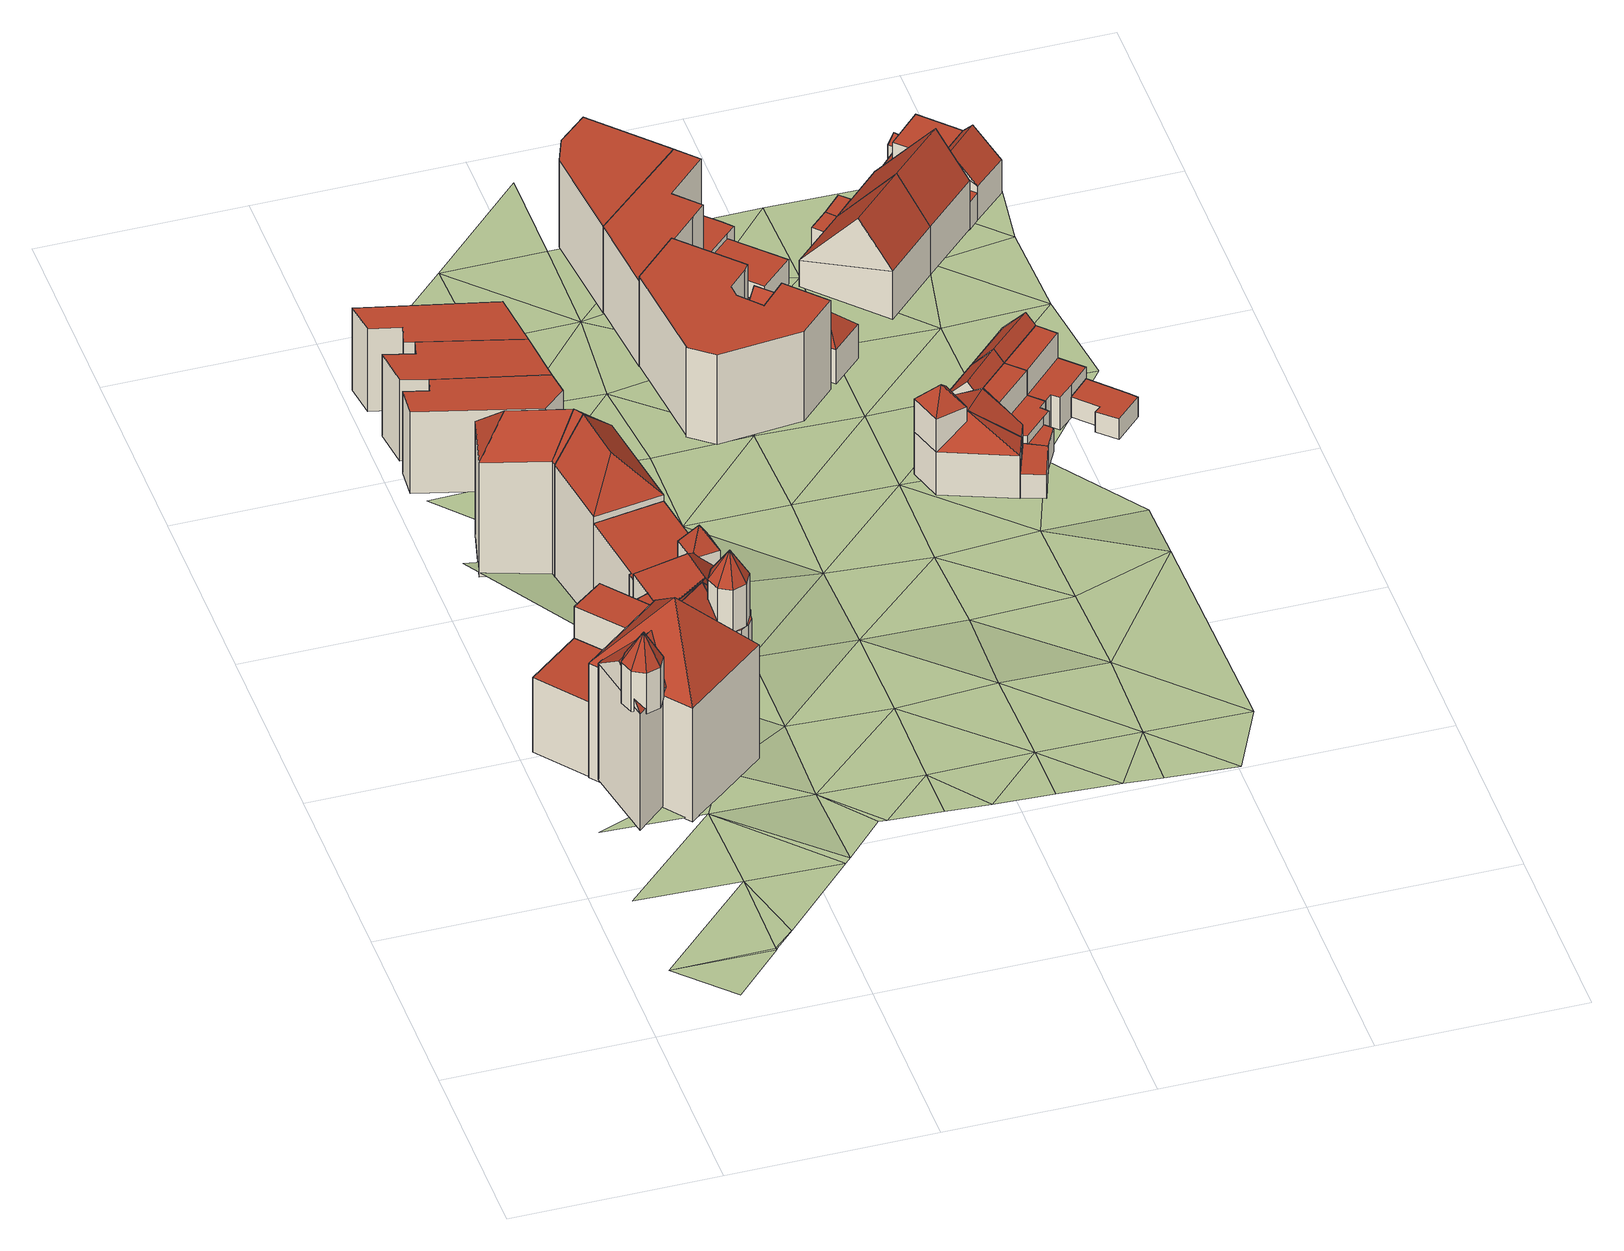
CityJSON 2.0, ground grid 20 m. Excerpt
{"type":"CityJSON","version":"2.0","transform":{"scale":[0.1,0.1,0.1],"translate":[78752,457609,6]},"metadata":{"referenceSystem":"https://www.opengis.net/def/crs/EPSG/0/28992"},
"CityObjects":{
"building1":{"type":"Building","children":["building1-1","building1-2","building1-3","building1-4","building1-5","building1-6","building1-7","building1-8","building1-9","building1-10","building1-11","building1-12","building1-13","building1-14","building1-15","building1-16","building1-17","building1-18","building1-19","building1-20"]},
"building1-1":{"type":"BuildingPart","attributes":{"RelativeEavesHeight":4.54,"AbsoluteEavesHeight":25.39,"RelativeRidgeHeight":7.75,"AbsoluteRidgeHeight":28.6,"roofType":"1070"},"parents":["building1"],"geometry":[{"type":"Solid","lod":"2","boundaries":[[[[0,1,2,3]],[[1,4,5,2]],[[4,6,7,5]],[[6,8,9,7]],[[8,10,11,9]],[[10,12,13,11]],[[12,14,15,13]],[[14,0,3,15]],[[1,0,16]],[[4,1,16]],[[6,4,16]],[[8,6,16]],[[10,8,16]],[[12,10,16]],[[14,12,16]],[[0,14,16]],[[3,2,5,7,9,11,13,15]]]],"semantics":{"surfaces":[{"type":"WallSurface"},{"type":"RoofSurface","Slope":28.05,"Direction":342.19},{"type":"RoofSurface","Slope":27.83,"Direction":27.37},{"type":"RoofSurface","Slope":27.89,"Direction":73},{"type":"RoofSurface","Slope":28.42,"Direction":118.19},{"type":"RoofSurface","Slope":29.23,"Direction":163.45},{"type":"RoofSurface","Slope":29.54,"Direction":208.38},{"type":"RoofSurface","Slope":29.31,"Direction":252.82},{"type":"RoofSurface","Slope":28.68,"Direction":298.12},{"type":"GroundSurface"}],"values":[[0,0,0,0,0,0,0,0,1,2,3,4,5,6,7,8,9]]}}]},
"building1-2":{"type":"BuildingPart","attributes":{"RelativeEavesHeight":13.38,"AbsoluteEavesHeight":21.45,"RelativeRidgeHeight":16.54,"AbsoluteRidgeHeight":24.61,"roofType":"1130"},"parents":["building1"],"geometry":[{"type":"Solid","lod":"2","boundaries":[[[[17,18,19,20]],[[18,21,22,19]],[[21,23,24,22]],[[23,17,20,24]],[[21,18,25]],[[17,23,26]],[[18,17,26,25]],[[23,21,25,26]],[[20,19,22,24]]]],"semantics":{"surfaces":[{"type":"WallSurface"},{"type":"RoofSurface","Slope":-34.04,"Direction":33.81},{"type":"RoofSurface","Slope":47.7,"Direction":321.64},{"type":"RoofSurface","Slope":46.1,"Direction":140.3},{"type":"GroundSurface"}],"values":[[0,0,0,0,1,0,2,3,4]]}}]},
"building1-3":{"type":"BuildingPart","attributes":{"RelativeEavesHeight":12.1,"AbsoluteEavesHeight":19.75,"RelativeRidgeHeight":15.7,"AbsoluteRidgeHeight":23.35,"roofType":"1130"},"parents":["building1"],"geometry":[{"type":"Solid","lod":"2","boundaries":[[[[27,28,29,30]],[[28,31,32,29]],[[31,33,34,32]],[[33,27,30,34]],[[31,28,35]],[[27,33,36]],[[28,27,36,35]],[[33,31,35,36]],[[30,29,32,34]]]],"semantics":{"surfaces":[{"type":"WallSurface"},{"type":"RoofSurface","Slope":44.09,"Direction":352.3},{"type":"RoofSurface","Slope":45.09,"Direction":262.12},{"type":"RoofSurface","Slope":44.35,"Direction":82.04},{"type":"GroundSurface"}],"values":[[0,0,0,0,1,0,2,3,4]]}}]},
"building1-4":{"type":"BuildingPart","attributes":{"RelativeEavesHeight":4.75,"AbsoluteEavesHeight":25.59,"RelativeRidgeHeight":7.75,"AbsoluteRidgeHeight":28.6,"roofType":"1070"},"parents":["building1"],"geometry":[{"type":"Solid","lod":"2","boundaries":[[[[37,38,39,40]],[[38,41,42,39]],[[41,43,44,42]],[[43,45,46,44]],[[45,47,48,46]],[[47,49,50,48]],[[49,51,52,50]],[[51,37,40,52]],[[38,37,53]],[[41,38,53]],[[43,41,53]],[[45,43,53]],[[47,45,53]],[[49,47,53]],[[51,49,53]],[[37,51,53]],[[40,39,42,44,46,48,50,52]]]],"semantics":{"surfaces":[{"type":"WallSurface"},{"type":"RoofSurface","Slope":29.61,"Direction":342.19},{"type":"RoofSurface","Slope":29.38,"Direction":27.37},{"type":"RoofSurface","Slope":29.44,"Direction":73},{"type":"RoofSurface","Slope":29.99,"Direction":118.19},{"type":"RoofSurface","Slope":30.83,"Direction":163.45},{"type":"RoofSurface","Slope":31.15,"Direction":208.38},{"type":"RoofSurface","Slope":30.91,"Direction":252.82},{"type":"RoofSurface","Slope":30.26,"Direction":298.12},{"type":"GroundSurface"}],"values":[[0,0,0,0,0,0,0,0,1,2,3,4,5,6,7,8,9]]}}]},
"building1-5":{"type":"BuildingPart","attributes":{"RelativeEavesHeight":13.06,"AbsoluteEavesHeight":20.84,"RelativeRidgeHeight":19.53,"AbsoluteRidgeHeight":27.31,"roofType":"1120"},"parents":["building1"],"geometry":[{"type":"Solid","lod":"2","boundaries":[[[[54,55,56,57]],[[55,58,59,56]],[[58,60,61,59]],[[60,54,57,61]],[[55,54,62]],[[58,55,62]],[[60,58,62]],[[54,60,62]],[[57,56,59,61]]]],"semantics":{"surfaces":[{"type":"WallSurface"},{"type":"RoofSurface","Slope":39.16,"Direction":231.46},{"type":"RoofSurface","Slope":40.53,"Direction":321.32},{"type":"RoofSurface","Slope":39.16,"Direction":51.15},{"type":"RoofSurface","Slope":40.53,"Direction":141.18},{"type":"GroundSurface"}],"values":[[0,0,0,0,1,2,3,4,5]]}}]},
"building1-6":{"type":"BuildingPart","attributes":{"RelativeEavesHeight":8.5,"AbsoluteEavesHeight":16.44,"RelativeRidgeHeight":8.5,"AbsoluteRidgeHeight":16.44,"roofType":"1000"},"parents":["building1"],"geometry":[{"type":"Solid","lod":"2","boundaries":[[[[63,64,65,66]],[[64,67,68,65]],[[67,69,70,68]],[[69,63,66,70]],[[69,67,64,63]],[[66,65,68,70]]]],"semantics":{"surfaces":[{"type":"WallSurface"},{"type":"RoofSurface","Slope":90,"Direction":0},{"type":"GroundSurface"}],"values":[[0,0,0,0,1,2]]}}]},
"building1-7":{"type":"BuildingPart","attributes":{"RelativeEavesHeight":12.15,"AbsoluteEavesHeight":20.04,"RelativeRidgeHeight":12.15,"AbsoluteRidgeHeight":20.04,"roofType":"1000"},"parents":["building1"],"geometry":[{"type":"Solid","lod":"2","boundaries":[[[[71,72,73,68]],[[72,74,75,73]],[[74,76,70,75]],[[76,71,68,70]],[[76,74,72,71]],[[68,73,75,70]]]],"semantics":{"surfaces":[{"type":"WallSurface"},{"type":"RoofSurface","Slope":90,"Direction":0},{"type":"GroundSurface"}],"values":[[0,0,0,0,1,2]]}}]},
"building1-8":{"type":"BuildingPart","attributes":{"RelativeEavesHeight":11.88,"AbsoluteEavesHeight":19.75,"RelativeRidgeHeight":11.88,"AbsoluteRidgeHeight":19.75,"roofType":"1000"},"parents":["building1"],"geometry":[{"type":"Solid","lod":"2","boundaries":[[[[77,78,79,80]],[[78,81,82,79]],[[81,77,80,82]],[[81,78,77]],[[80,79,82]]]],"semantics":{"surfaces":[{"type":"WallSurface"},{"type":"RoofSurface","Slope":90,"Direction":0},{"type":"GroundSurface"}],"values":[[0,0,0,1,2]]}}]},
"building1-9":{"type":"BuildingPart","attributes":{"RelativeEavesHeight":11.24,"AbsoluteEavesHeight":18.96,"RelativeRidgeHeight":11.24,"AbsoluteRidgeHeight":18.96,"roofType":"1000"},"parents":["building1"],"geometry":[{"type":"Solid","lod":"2","boundaries":[[[[83,84,85,86]],[[84,87,88,85]],[[87,89,90,88]],[[89,91,92,90]],[[91,93,94,92]],[[93,83,86,94]],[[93,91,89,87,84,83]],[[86,85,88,90,92,94]]]],"semantics":{"surfaces":[{"type":"WallSurface"},{"type":"RoofSurface","Slope":90,"Direction":0},{"type":"GroundSurface"}],"values":[[0,0,0,0,0,0,1,2]]}}]},
"building1-10":{"type":"BuildingPart","attributes":{"RelativeEavesHeight":3.07,"AbsoluteEavesHeight":10.9,"RelativeRidgeHeight":3.07,"AbsoluteRidgeHeight":10.9,"roofType":"1000"},"parents":["building1"],"geometry":[{"type":"Solid","lod":"2","boundaries":[[[[95,96,97,98]],[[96,99,100,97]],[[99,101,102,100]],[[101,103,104,102]],[[103,105,106,104]],[[105,95,98,106]],[[105,103,101,99,96,95]],[[98,97,100,102,104,106]]]],"semantics":{"surfaces":[{"type":"WallSurface"},{"type":"RoofSurface","Slope":90,"Direction":0},{"type":"GroundSurface"}],"values":[[0,0,0,0,0,0,1,2]]}}]},
"building1-11":{"type":"BuildingPart","attributes":{"RelativeEavesHeight":2.81,"AbsoluteEavesHeight":22.55,"RelativeRidgeHeight":4.82,"AbsoluteRidgeHeight":24.57,"roofType":"1010"},"parents":["building1"],"geometry":[{"type":"Solid","lod":"2","boundaries":[[[[77,107,108,109]],[[107,110,111,108]],[[110,77,109,111]],[[110,107,77]],[[109,108,111]]]],"semantics":{"surfaces":[{"type":"WallSurface"},{"type":"RoofSurface","Slope":38.59,"Direction":321.61},{"type":"GroundSurface"}],"values":[[0,0,0,1,2]]}}]},
"building1-12":{"type":"BuildingPart","attributes":{"RelativeEavesHeight":3.21,"AbsoluteEavesHeight":22.96,"RelativeRidgeHeight":4.82,"AbsoluteRidgeHeight":24.57,"roofType":"1010"},"parents":["building1"],"geometry":[{"type":"Solid","lod":"2","boundaries":[[[[110,112,113,114]],[[112,77,115,113]],[[77,110,114,115]],[[77,112,110]],[[114,113,115]]]],"semantics":{"surfaces":[{"type":"WallSurface"},{"type":"RoofSurface","Slope":38.6,"Direction":321.47},{"type":"GroundSurface"}],"values":[[0,0,0,1,2]]}}]},
"building1-13":{"type":"BuildingPart","attributes":{"RelativeEavesHeight":2.48,"AbsoluteEavesHeight":23.33,"RelativeRidgeHeight":3.72,"AbsoluteRidgeHeight":24.57,"roofType":"1010"},"parents":["building1"],"geometry":[{"type":"Solid","lod":"2","boundaries":[[[[112,113,116]],[[112,110,114,113]],[[110,116,114]],[[110,112,116]],[[116,113,114]]]],"semantics":{"surfaces":[{"type":"WallSurface"},{"type":"RoofSurface","Slope":39.62,"Direction":141.47},{"type":"GroundSurface"}],"values":[[0,0,0,1,2]]}}]},
"building1-14":{"type":"BuildingPart","attributes":{"RelativeEavesHeight":13.15,"AbsoluteEavesHeight":20.84,"RelativeRidgeHeight":13.15,"AbsoluteRidgeHeight":20.84,"roofType":"1000"},"parents":["building1"],"geometry":[{"type":"Solid","lod":"2","boundaries":[[[[117,118,119,120]],[[118,121,122,119]],[[121,123,124,122]],[[123,125,126,124]],[[125,127,128,126]],[[127,48,129,128]],[[48,130,131,129]],[[130,132,133,131]],[[132,117,120,133]],[[132,130,48,127,125,123,121,118,117]],[[120,119,122,124,126,128,129,131,133]]]],"semantics":{"surfaces":[{"type":"WallSurface"},{"type":"RoofSurface","Slope":90,"Direction":0},{"type":"GroundSurface"}],"values":[[0,0,0,0,0,0,0,0,0,1,2]]}}]},
"building1-15":{"type":"BuildingPart","attributes":{"RelativeEavesHeight":1.53,"AbsoluteEavesHeight":23.76,"RelativeRidgeHeight":2.34,"AbsoluteRidgeHeight":24.57,"roofType":"1010"},"parents":["building1"],"geometry":[{"type":"Solid","lod":"2","boundaries":[[[[107,36,134,135]],[[36,110,136,134]],[[110,107,135,136]],[[110,36,107]],[[135,134,136]]]],"semantics":{"surfaces":[{"type":"WallSurface"},{"type":"RoofSurface","Slope":42.95,"Direction":82.57},{"type":"GroundSurface"}],"values":[[0,0,0,1,2]]}}]},
"building1-16":{"type":"BuildingPart","attributes":{"RelativeEavesHeight":2.08,"AbsoluteEavesHeight":22.92,"RelativeRidgeHeight":3.72,"AbsoluteRidgeHeight":24.57,"roofType":"1010"},"parents":["building1"],"geometry":[{"type":"Solid","lod":"2","boundaries":[[[[110,36,137,114]],[[36,116,137]],[[110,114,116]],[[116,36,110]],[[114,137,116]]]],"semantics":{"surfaces":[{"type":"WallSurface"},{"type":"RoofSurface","Slope":35.75,"Direction":120.31},{"type":"GroundSurface"}],"values":[[0,0,0,1,2]]}}]},
"building1-17":{"type":"BuildingPart","attributes":{"RelativeEavesHeight":2.13,"AbsoluteEavesHeight":21.87,"RelativeRidgeHeight":4.55,"AbsoluteRidgeHeight":24.3,"roofType":"1120"},"parents":["building1"],"geometry":[{"type":"Solid","lod":"2","boundaries":[[[[138,139,140,141]],[[139,142,31,140]],[[142,143,144,31]],[[143,138,141,144]],[[139,138,145]],[[142,139,145]],[[143,142,145]],[[138,143,145]],[[141,140,31,144]]]],"semantics":{"surfaces":[{"type":"WallSurface"},{"type":"RoofSurface","Slope":29.95,"Direction":259.76},{"type":"RoofSurface","Slope":30.12,"Direction":352.3},{"type":"RoofSurface","Slope":30.12,"Direction":81.71},{"type":"RoofSurface","Slope":28.91,"Direction":171.75},{"type":"GroundSurface"}],"values":[[0,0,0,0,1,2,3,4,5]]}}]},
"building1-18":{"type":"BuildingPart","attributes":{"RelativeEavesHeight":13,"AbsoluteEavesHeight":19.71,"RelativeRidgeHeight":16.53,"AbsoluteRidgeHeight":23.24,"roofType":"1130"},"parents":["building1"],"geometry":[{"type":"Solid","lod":"2","boundaries":[[[[146,147,148,149]],[[147,150,151,148]],[[150,152,153,151]],[[152,146,149,153]],[[150,147,154]],[[146,152,155]],[[147,146,155,154]],[[152,150,154,155]],[[149,148,151,153]]]],"semantics":{"surfaces":[{"type":"WallSurface"},{"type":"RoofSurface","Slope":34.03,"Direction":283.63},{"type":"RoofSurface","Slope":39.15,"Direction":194.79},{"type":"RoofSurface","Slope":39.15,"Direction":14.78},{"type":"GroundSurface"}],"values":[[0,0,0,0,1,0,2,3,4]]}}]},
"building1-19":{"type":"BuildingPart","attributes":{"RelativeEavesHeight":13,"AbsoluteEavesHeight":19.71,"RelativeRidgeHeight":16.53,"AbsoluteRidgeHeight":23.24,"roofType":"1130"},"parents":["building1"],"geometry":[{"type":"Solid","lod":"2","boundaries":[[[[156,157,158,159]],[[157,160,161,158]],[[160,162,163,161]],[[162,156,159,163]],[[160,157,164]],[[156,162,165]],[[157,156,165,164]],[[162,160,164,165]],[[159,158,161,163]]]],"semantics":{"surfaces":[{"type":"WallSurface"},{"type":"RoofSurface","Slope":44.99,"Direction":170.16},{"type":"RoofSurface","Slope":44.24,"Direction":81.75},{"type":"RoofSurface","Slope":44.23,"Direction":261.88},{"type":"GroundSurface"}],"values":[[0,0,0,0,1,0,2,3,4]]}}]},
"building1-20":{"type":"BuildingPart","attributes":{"RelativeEavesHeight":13,"AbsoluteEavesHeight":19.71,"RelativeRidgeHeight":16.53,"AbsoluteRidgeHeight":23.24,"roofType":"1030"},"parents":["building1"],"geometry":[{"type":"Solid","lod":"2","boundaries":[[[[162,146,149,163]],[[146,152,153,149]],[[152,156,159,153]],[[156,162,163,159]],[[152,146,155]],[[162,156,165]],[[146,162,165,155]],[[156,152,155,165]],[[163,149,153,159]]]],"semantics":{"surfaces":[{"type":"WallSurface"},{"type":"RoofSurface","Slope":44.92,"Direction":244.07},{"type":"RoofSurface","Slope":45.27,"Direction":51.27},{"type":"GroundSurface"}],"values":[[0,0,0,0,0,0,1,2,3]]}}]},
"building2":{"type":"Building","attributes":{"RelativeEavesHeight":9.28,"AbsoluteEavesHeight":15.9,"RelativeRidgeHeight":9.28,"AbsoluteRidgeHeight":15.9,"roofType":"1000"},"geometry":[{"type":"Solid","lod":"2","boundaries":[[[[166,167,168,169]],[[167,170,171,168]],[[170,172,173,171]],[[172,174,175,173]],[[174,176,177,175]],[[176,178,179,177]],[[178,166,169,179]],[[178,176,174,172,170,167,166]],[[169,168,171,173,175,177,179]]]],"semantics":{"surfaces":[{"type":"WallSurface"},{"type":"RoofSurface","Slope":90,"Direction":138.73},{"type":"GroundSurface"}],"values":[[0,0,0,0,0,0,0,1,2]]}}]},
"building3":{"type":"Building","attributes":{"RelativeEavesHeight":9.35,"AbsoluteEavesHeight":15.9,"RelativeRidgeHeight":9.35,"AbsoluteRidgeHeight":15.9,"roofType":"1000"},"geometry":[{"type":"Solid","lod":"2","boundaries":[[[[178,176,177,179]],[[176,180,181,177]],[[180,182,183,181]],[[182,184,185,183]],[[184,186,187,185]],[[186,188,189,187]],[[188,178,179,189]],[[188,186,184,182,180,176,178]],[[179,177,181,183,185,187,189]]]],"semantics":{"surfaces":[{"type":"WallSurface"},{"type":"RoofSurface","Slope":90,"Direction":129.61},{"type":"GroundSurface"}],"values":[[0,0,0,0,0,0,0,1,2]]}}]},
"building4":{"type":"Building","attributes":{"RelativeEavesHeight":9.4,"AbsoluteEavesHeight":15.9,"RelativeRidgeHeight":9.4,"AbsoluteRidgeHeight":15.9,"roofType":"1000"},"geometry":[{"type":"Solid","lod":"2","boundaries":[[[[188,186,190,191]],[[186,192,193,190]],[[192,194,195,193]],[[194,196,197,195]],[[196,198,199,197]],[[198,200,201,199]],[[200,188,191,201]],[[200,198,196,194,192,186,188]],[[191,190,193,195,197,199,201]]]],"semantics":{"surfaces":[{"type":"WallSurface"},{"type":"RoofSurface","Slope":90,"Direction":0},{"type":"GroundSurface"}],"values":[[0,0,0,0,0,0,0,1,2]]}}]},
"building5":{"type":"Building","children":["building5-1","building5-2","building5-3"]},
"building5-1":{"type":"BuildingPart","attributes":{"RelativeEavesHeight":10.25,"AbsoluteEavesHeight":16.7,"RelativeRidgeHeight":10.25,"AbsoluteRidgeHeight":16.7,"roofType":"1000"},"parents":["building5"],"geometry":[{"type":"Solid","lod":"2","boundaries":[[[[202,203,204,205]],[[203,206,207,204]],[[206,208,209,207]],[[208,210,211,209]],[[210,212,213,211]],[[212,214,215,213]],[[214,216,217,215]],[[216,218,219,217]],[[218,220,221,219]],[[220,222,223,221]],[[222,224,225,223]],[[224,226,227,225]],[[226,202,205,227]],[[226,224,222,220,218,216,214,212,210,208,206,203,202]],[[205,204,207,209,211,213,215,217,219,221,223,225,227]]]],"semantics":{"surfaces":[{"type":"WallSurface"},{"type":"RoofSurface","Slope":90,"Direction":0},{"type":"GroundSurface"}],"values":[[0,0,0,0,0,0,0,0,0,0,0,0,0,1,2]]}}]},
"building5-2":{"type":"BuildingPart","attributes":{"RelativeEavesHeight":5.03,"AbsoluteEavesHeight":11.48,"RelativeRidgeHeight":5.03,"AbsoluteRidgeHeight":11.48,"roofType":"1000"},"parents":["building5"],"geometry":[{"type":"Solid","lod":"2","boundaries":[[[[228,229,230,231]],[[229,232,225,230]],[[232,233,234,225]],[[233,228,231,234]],[[233,232,229,228]],[[231,230,225,234]]]],"semantics":{"surfaces":[{"type":"WallSurface"},{"type":"RoofSurface","Slope":90,"Direction":0},{"type":"GroundSurface"}],"values":[[0,0,0,0,1,2]]}}]},
"building5-3":{"type":"BuildingPart","attributes":{"RelativeEavesHeight":0.616,"AbsoluteEavesHeight":7.09,"RelativeRidgeHeight":0.616,"AbsoluteRidgeHeight":7.09,"roofType":"1000"},"parents":["building5"],"geometry":[{"type":"Solid","lod":"2","boundaries":[[[[235,236,237,230]],[[236,238,239,237]],[[238,240,241,239]],[[240,235,230,241]],[[240,238,236,235]],[[230,237,239,241]]]],"semantics":{"surfaces":[{"type":"WallSurface"},{"type":"RoofSurface","Slope":90,"Direction":0},{"type":"GroundSurface"}],"values":[[0,0,0,0,1,2]]}}]},
"building6":{"type":"Building","attributes":{"RelativeEavesHeight":9.83,"AbsoluteEavesHeight":16.18,"RelativeRidgeHeight":9.83,"AbsoluteRidgeHeight":16.18,"roofType":"1000"},"geometry":[{"type":"Solid","lod":"2","boundaries":[[[[242,243,244,245]],[[243,246,247,244]],[[246,248,249,247]],[[248,250,251,249]],[[250,242,245,251]],[[250,248,246,243,242]],[[245,244,247,249,251]]]],"semantics":{"surfaces":[{"type":"WallSurface"},{"type":"RoofSurface","Slope":90,"Direction":0},{"type":"GroundSurface"}],"values":[[0,0,0,0,0,1,2]]}}]},
"building7":{"type":"Building","children":["building7-1","building7-2","building7-3"]},
"building7-1":{"type":"BuildingPart","attributes":{"RelativeEavesHeight":3.32,"AbsoluteEavesHeight":9.78,"RelativeRidgeHeight":3.32,"AbsoluteRidgeHeight":9.78,"roofType":"1000"},"parents":["building7"],"geometry":[{"type":"Solid","lod":"2","boundaries":[[[[252,253,254,255]],[[253,256,257,254]],[[256,258,259,257]],[[258,260,261,259]],[[260,262,263,261]],[[262,252,255,263]],[[262,260,258,256,253,252]],[[255,254,257,259,261,263]]]],"semantics":{"surfaces":[{"type":"WallSurface"},{"type":"RoofSurface","Slope":90,"Direction":0},{"type":"GroundSurface"}],"values":[[0,0,0,0,0,0,1,2]]}}]},
"building7-2":{"type":"BuildingPart","attributes":{"RelativeEavesHeight":9.79,"AbsoluteEavesHeight":16.18,"RelativeRidgeHeight":9.79,"AbsoluteRidgeHeight":16.18,"roofType":"1000"},"parents":["building7"],"geometry":[{"type":"Solid","lod":"2","boundaries":[[[[264,265,266,267]],[[265,268,269,266]],[[268,270,271,269]],[[270,242,272,271]],[[242,250,273,272]],[[250,274,275,273]],[[274,264,267,275]],[[274,250,242,270,268,265,264]],[[267,266,269,271,272,273,275]]]],"semantics":{"surfaces":[{"type":"WallSurface"},{"type":"RoofSurface","Slope":90,"Direction":0},{"type":"GroundSurface"}],"values":[[0,0,0,0,0,0,0,1,2]]}}]},
"building7-3":{"type":"BuildingPart","attributes":{"RelativeEavesHeight":2.78,"AbsoluteEavesHeight":9.28,"RelativeRidgeHeight":2.78,"AbsoluteRidgeHeight":9.28,"roofType":"1000"},"parents":["building7"],"geometry":[{"type":"Solid","lod":"2","boundaries":[[[[276,277,278,257]],[[277,279,280,278]],[[279,281,259,280]],[[281,276,257,259]],[[281,279,277,276]],[[257,278,280,259]]]],"semantics":{"surfaces":[{"type":"WallSurface"},{"type":"RoofSurface","Slope":90,"Direction":0},{"type":"GroundSurface"}],"values":[[0,0,0,0,1,2]]}}]},
"building8":{"type":"Building","children":["building8-1","building8-2"]},
"building8-1":{"type":"BuildingPart","attributes":{"RelativeEavesHeight":2.79,"AbsoluteEavesHeight":9.28,"RelativeRidgeHeight":2.79,"AbsoluteRidgeHeight":9.28,"roofType":"1000"},"parents":["building8"],"geometry":[{"type":"Solid","lod":"2","boundaries":[[[[282,283,284,285]],[[283,286,287,284]],[[286,288,289,287]],[[288,282,285,289]],[[288,286,283,282]],[[285,284,287,289]]]],"semantics":{"surfaces":[{"type":"WallSurface"},{"type":"RoofSurface","Slope":90,"Direction":0},{"type":"GroundSurface"}],"values":[[0,0,0,0,1,2]]}}]},
"building8-2":{"type":"BuildingPart","attributes":{"RelativeEavesHeight":3.96,"AbsoluteEavesHeight":10.43,"RelativeRidgeHeight":6.25,"AbsoluteRidgeHeight":12.72,"roofType":"1130"},"parents":["building8"],"geometry":[{"type":"Solid","lod":"2","boundaries":[[[[290,291,292,285]],[[291,293,294,292]],[[293,295,241,294]],[[295,290,285,241]],[[293,291,296]],[[290,295,297]],[[291,290,297,296]],[[295,293,296,297]],[[285,292,294,241]]]],"semantics":{"surfaces":[{"type":"WallSurface"},{"type":"RoofSurface","Slope":41,"Direction":136.09},{"type":"RoofSurface","Slope":40.94,"Direction":45.26},{"type":"RoofSurface","Slope":40.94,"Direction":225.66},{"type":"GroundSurface"}],"values":[[0,0,0,0,1,0,2,3,4]]}}]},
"building9":{"type":"Building","children":["building9-1","building9-2","building9-3","building9-4"]},
"building9-1":{"type":"BuildingPart","attributes":{"RelativeEavesHeight":3.69,"AbsoluteEavesHeight":15.17,"RelativeRidgeHeight":5.79,"AbsoluteRidgeHeight":17.27,"roofType":"1120"},"parents":["building9"],"geometry":[{"type":"Solid","lod":"2","boundaries":[[[[298,299,300,301]],[[299,302,303,300]],[[302,304,305,303]],[[304,298,301,305]],[[299,298,306]],[[302,299,306]],[[304,302,306]],[[298,304,306]],[[301,300,303,305]]]],"semantics":{"surfaces":[{"type":"WallSurface"},{"type":"RoofSurface","Slope":38.34,"Direction":74.33},{"type":"RoofSurface","Slope":39.26,"Direction":164.12},{"type":"RoofSurface","Slope":38.2,"Direction":254.25},{"type":"RoofSurface","Slope":38.95,"Direction":344.29},{"type":"GroundSurface"}],"values":[[0,0,0,0,1,2,3,4,5]]}}]},
"building9-2":{"type":"BuildingPart","attributes":{"RelativeEavesHeight":2.67,"AbsoluteEavesHeight":9.36,"RelativeRidgeHeight":2.67,"AbsoluteRidgeHeight":9.36,"roofType":"1000"},"parents":["building9"],"geometry":[{"type":"Solid","lod":"2","boundaries":[[[[307,308,309,310]],[[308,311,312,309]],[[311,313,314,312]],[[313,307,310,314]],[[313,311,308,307]],[[310,309,312,314]]]],"semantics":{"surfaces":[{"type":"WallSurface"},{"type":"RoofSurface","Slope":90,"Direction":0},{"type":"GroundSurface"}],"values":[[0,0,0,0,1,2]]}}]},
"building9-3":{"type":"BuildingPart","attributes":{"RelativeEavesHeight":4.89,"AbsoluteEavesHeight":11.48,"RelativeRidgeHeight":7.64,"AbsoluteRidgeHeight":14.23,"roofType":"1030"},"parents":["building9"],"geometry":[{"type":"Solid","lod":"2","boundaries":[[[[315,316,317,318]],[[316,305,319,317]],[[305,320,321,319]],[[320,315,318,321]],[[305,316,322]],[[315,320,323]],[[316,315,323,322]],[[320,305,322,323]],[[318,317,319,321]]]],"semantics":{"surfaces":[{"type":"WallSurface"},{"type":"RoofSurface","Slope":57.16,"Direction":123.07},{"type":"RoofSurface","Slope":56.73,"Direction":313.42},{"type":"GroundSurface"}],"values":[[0,0,0,0,0,0,1,2,3]]}}]},
"building9-4":{"type":"BuildingPart","attributes":{"RelativeEavesHeight":4.86,"AbsoluteEavesHeight":11.48,"RelativeRidgeHeight":7.61,"AbsoluteRidgeHeight":14.23,"roofType":"1130"},"parents":["building9"],"geometry":[{"type":"Solid","lod":"2","boundaries":[[[[316,324,325,317]],[[324,303,326,325]],[[303,305,319,326]],[[305,316,317,319]],[[303,324,327]],[[316,305,322]],[[324,316,322,327]],[[305,303,327,322]],[[317,325,326,319]]]],"semantics":{"surfaces":[{"type":"WallSurface"},{"type":"RoofSurface","Slope":42.37,"Direction":200.75},{"type":"RoofSurface","Slope":59.62,"Direction":109.12},{"type":"RoofSurface","Slope":53.51,"Direction":254.69},{"type":"GroundSurface"}],"values":[[0,0,0,0,1,0,2,3,4]]}}]},
"building10":{"type":"Building","children":["building10-1","building10-2","building10-3","building10-4"]},
"building10-1":{"type":"BuildingPart","attributes":{"RelativeEavesHeight":5.74,"AbsoluteEavesHeight":12.3,"RelativeRidgeHeight":7.67,"AbsoluteRidgeHeight":14.23,"roofType":"1030"},"parents":["building10"],"geometry":[{"type":"Solid","lod":"2","boundaries":[[[[320,328,329,321]],[[328,330,331,329]],[[330,332,333,331]],[[332,320,321,333]],[[330,328,334]],[[320,332,335]],[[328,320,335,334]],[[332,330,334,335]],[[321,329,331,333]]]],"semantics":{"surfaces":[{"type":"WallSurface"},{"type":"RoofSurface","Slope":40.12,"Direction":315.61},{"type":"RoofSurface","Slope":42.46,"Direction":135.58},{"type":"GroundSurface"}],"values":[[0,0,0,0,0,0,1,2,3]]}}]},
"building10-2":{"type":"BuildingPart","attributes":{"RelativeEavesHeight":6.51,"AbsoluteEavesHeight":13.12,"RelativeRidgeHeight":6.51,"AbsoluteRidgeHeight":13.12,"roofType":"1000"},"parents":["building10"],"geometry":[{"type":"Solid","lod":"2","boundaries":[[[[332,330,331,333]],[[330,336,337,331]],[[336,338,339,337]],[[338,332,333,339]],[[338,336,330,332]],[[333,331,337,339]]]],"semantics":{"surfaces":[{"type":"WallSurface"},{"type":"RoofSurface","Slope":90,"Direction":0},{"type":"GroundSurface"}],"values":[[0,0,0,0,1,2]]}}]},
"building10-3":{"type":"BuildingPart","attributes":{"RelativeEavesHeight":3.68,"AbsoluteEavesHeight":10.32,"RelativeRidgeHeight":3.68,"AbsoluteRidgeHeight":10.32,"roofType":"1000"},"parents":["building10"],"geometry":[{"type":"Solid","lod":"2","boundaries":[[[[340,341,339,318]],[[341,342,337,339]],[[342,343,344,337]],[[343,345,346,344]],[[345,347,348,346]],[[347,349,350,348]],[[349,351,352,350]],[[351,340,318,352]],[[351,349,347,345,343,342,341,340]],[[318,339,337,344,346,348,350,352]]]],"semantics":{"surfaces":[{"type":"WallSurface"},{"type":"RoofSurface","Slope":90,"Direction":0},{"type":"GroundSurface"}],"values":[[0,0,0,0,0,0,0,0,1,2]]}}]},
"building10-4":{"type":"BuildingPart","attributes":{"RelativeEavesHeight":2.67,"AbsoluteEavesHeight":9.36,"RelativeRidgeHeight":2.67,"AbsoluteRidgeHeight":9.36,"roofType":"1000"},"parents":["building10"],"geometry":[{"type":"Solid","lod":"2","boundaries":[[[[353,354,355,356]],[[354,308,309,355]],[[308,357,358,309]],[[357,353,356,358]],[[357,308,354,353]],[[356,355,309,358]]]],"semantics":{"surfaces":[{"type":"WallSurface"},{"type":"RoofSurface","Slope":90,"Direction":0},{"type":"GroundSurface"}],"values":[[0,0,0,0,1,2]]}}]},
"building11":{"type":"Building","children":["building11-1","building11-2"]},
"building11-1":{"type":"BuildingPart","attributes":{"RelativeEavesHeight":4.25,"AbsoluteEavesHeight":10.66,"RelativeRidgeHeight":10.19,"AbsoluteRidgeHeight":16.6,"roofType":"1030"},"parents":["building11"],"geometry":[{"type":"Solid","lod":"2","boundaries":[[[[359,360,361,362]],[[360,363,364,361]],[[363,365,366,364]],[[365,359,362,366]],[[363,360,367]],[[359,365,368]],[[360,359,368,367]],[[365,363,367,368]],[[362,361,364,366]]]],"semantics":{"surfaces":[{"type":"WallSurface"},{"type":"RoofSurface","Slope":35.92,"Direction":135.81},{"type":"RoofSurface","Slope":39.73,"Direction":315.97},{"type":"GroundSurface"}],"values":[[0,0,0,0,0,0,1,2,3]]}}]},
"building11-2":{"type":"BuildingPart","attributes":{"RelativeEavesHeight":2.95,"AbsoluteEavesHeight":9.42,"RelativeRidgeHeight":2.95,"AbsoluteRidgeHeight":9.42,"roofType":"1000"},"parents":["building11"],"geometry":[{"type":"Solid","lod":"2","boundaries":[[[[369,370,371,372]],[[370,373,374,371]],[[373,365,375,374]],[[365,369,372,375]],[[365,373,370,369]],[[372,371,374,375]]]],"semantics":{"surfaces":[{"type":"WallSurface"},{"type":"RoofSurface","Slope":90,"Direction":0},{"type":"GroundSurface"}],"values":[[0,0,0,0,1,2]]}}]},
"building12":{"type":"Building","children":["building12-1","building12-2","building12-3","building12-4"]},
"building12-1":{"type":"BuildingPart","attributes":{"RelativeEavesHeight":5.78,"AbsoluteEavesHeight":12.3,"RelativeRidgeHeight":7.71,"AbsoluteRidgeHeight":14.23,"roofType":"1030"},"parents":["building12"],"geometry":[{"type":"Solid","lod":"2","boundaries":[[[[376,330,377,378]],[[330,328,379,377]],[[328,380,381,379]],[[380,376,378,381]],[[328,330,334]],[[376,380,382]],[[330,376,382,334]],[[380,328,334,382]],[[378,377,379,381]]]],"semantics":{"surfaces":[{"type":"WallSurface"},{"type":"RoofSurface","Slope":42.08,"Direction":136.17},{"type":"RoofSurface","Slope":40.21,"Direction":316.2},{"type":"GroundSurface"}],"values":[[0,0,0,0,0,0,1,2,3]]}}]},
"building12-2":{"type":"BuildingPart","attributes":{"RelativeEavesHeight":6.52,"AbsoluteEavesHeight":13.12,"RelativeRidgeHeight":6.52,"AbsoluteRidgeHeight":13.12,"roofType":"1000"},"parents":["building12"],"geometry":[{"type":"Solid","lod":"2","boundaries":[[[[330,376,383,331]],[[376,384,385,383]],[[384,336,337,385]],[[336,330,331,337]],[[336,384,376,330]],[[331,383,385,337]]]],"semantics":{"surfaces":[{"type":"WallSurface"},{"type":"RoofSurface","Slope":90,"Direction":0},{"type":"GroundSurface"}],"values":[[0,0,0,0,1,2]]}}]},
"building12-3":{"type":"BuildingPart","attributes":{"RelativeEavesHeight":2.34,"AbsoluteEavesHeight":9.02,"RelativeRidgeHeight":2.34,"AbsoluteRidgeHeight":9.02,"roofType":"1000"},"parents":["building12"],"geometry":[{"type":"Solid","lod":"2","boundaries":[[[[386,387,388,389]],[[387,390,391,388]],[[390,392,393,391]],[[392,394,395,393]],[[394,396,397,395]],[[396,398,399,397]],[[398,386,389,399]],[[398,396,394,392,390,387,386]],[[389,388,391,393,395,397,399]]]],"semantics":{"surfaces":[{"type":"WallSurface"},{"type":"RoofSurface","Slope":90,"Direction":169.02},{"type":"GroundSurface"}],"values":[[0,0,0,0,0,0,0,1,2]]}}]},
"building12-4":{"type":"BuildingPart","attributes":{"RelativeEavesHeight":3.69,"AbsoluteEavesHeight":10.32,"RelativeRidgeHeight":3.69,"AbsoluteRidgeHeight":10.32,"roofType":"1000"},"parents":["building12"],"geometry":[{"type":"Solid","lod":"2","boundaries":[[[[400,401,402,403]],[[401,404,405,402]],[[404,343,344,405]],[[343,342,337,344]],[[342,406,385,337]],[[406,407,408,385]],[[407,400,403,408]],[[407,406,342,343,404,401,400]],[[403,402,405,344,337,385,408]]]],"semantics":{"surfaces":[{"type":"WallSurface"},{"type":"RoofSurface","Slope":90,"Direction":0},{"type":"GroundSurface"}],"values":[[0,0,0,0,0,0,0,1,2]]}}]},
"building13":{"type":"Building","children":["building13-1","building13-2"]},
"building13-1":{"type":"BuildingPart","attributes":{"RelativeEavesHeight":4.31,"AbsoluteEavesHeight":10.66,"RelativeRidgeHeight":10.25,"AbsoluteRidgeHeight":16.6,"roofType":"1030"},"parents":["building13"],"geometry":[{"type":"Solid","lod":"2","boundaries":[[[[409,359,362,410]],[[359,365,366,362]],[[365,411,412,366]],[[411,409,410,412]],[[365,359,368]],[[409,411,413]],[[359,409,413,368]],[[411,365,368,413]],[[410,362,366,412]]]],"semantics":{"surfaces":[{"type":"WallSurface"},{"type":"RoofSurface","Slope":35.99,"Direction":135.88},{"type":"RoofSurface","Slope":39.67,"Direction":315.73},{"type":"GroundSurface"}],"values":[[0,0,0,0,0,0,1,2,3]]}}]},
"building13-2":{"type":"BuildingPart","attributes":{"RelativeEavesHeight":2.97,"AbsoluteEavesHeight":9.42,"RelativeRidgeHeight":2.97,"AbsoluteRidgeHeight":9.42,"roofType":"1000"},"parents":["building13"],"geometry":[{"type":"Solid","lod":"2","boundaries":[[[[365,373,414,366]],[[373,415,416,414]],[[415,417,418,416]],[[417,365,366,418]],[[417,415,373,365]],[[366,414,416,418]]]],"semantics":{"surfaces":[{"type":"WallSurface"},{"type":"RoofSurface","Slope":90,"Direction":0},{"type":"GroundSurface"}],"values":[[0,0,0,0,1,2]]}}]},
"building14":{"type":"Building","children":["building14-1","building14-2","building14-3","building14-4","building14-5"]},
"building14-1":{"type":"BuildingPart","attributes":{"RelativeEavesHeight":4.65,"AbsoluteEavesHeight":10.99,"RelativeRidgeHeight":6.58,"AbsoluteRidgeHeight":12.92,"roofType":"1030"},"parents":["building14"],"geometry":[{"type":"Solid","lod":"2","boundaries":[[[[419,420,421,422]],[[420,423,424,421]],[[423,425,426,424]],[[425,419,422,426]],[[423,420,427]],[[419,425,428]],[[420,419,428,427]],[[425,423,427,428]],[[422,421,424,426]]]],"semantics":{"surfaces":[{"type":"WallSurface"},{"type":"RoofSurface","Slope":43.01,"Direction":315.62},{"type":"RoofSurface","Slope":45.43,"Direction":135.78},{"type":"GroundSurface"}],"values":[[0,0,0,0,0,0,1,2,3]]}}]},
"building14-2":{"type":"BuildingPart","attributes":{"RelativeEavesHeight":5.53,"AbsoluteEavesHeight":11.89,"RelativeRidgeHeight":5.53,"AbsoluteRidgeHeight":11.89,"roofType":"1000"},"parents":["building14"],"geometry":[{"type":"Solid","lod":"2","boundaries":[[[[419,429,430,431]],[[429,432,433,430]],[[432,420,434,433]],[[420,419,431,434]],[[420,432,429,419]],[[431,430,433,434]]]],"semantics":{"surfaces":[{"type":"WallSurface"},{"type":"RoofSurface","Slope":90,"Direction":0},{"type":"GroundSurface"}],"values":[[0,0,0,0,1,2]]}}]},
"building14-3":{"type":"BuildingPart","attributes":{"RelativeEavesHeight":3.11,"AbsoluteEavesHeight":9.44,"RelativeRidgeHeight":3.11,"AbsoluteRidgeHeight":9.44,"roofType":"1000"},"parents":["building14"],"geometry":[{"type":"Solid","lod":"2","boundaries":[[[[435,436,437,426]],[[436,438,439,437]],[[438,440,441,439]],[[440,435,426,441]],[[440,438,436,435]],[[426,437,439,441]]]],"semantics":{"surfaces":[{"type":"WallSurface"},{"type":"RoofSurface","Slope":90,"Direction":0},{"type":"GroundSurface"}],"values":[[0,0,0,0,1,2]]}}]},
"building14-4":{"type":"BuildingPart","attributes":{"RelativeEavesHeight":2.68,"AbsoluteEavesHeight":9.06,"RelativeRidgeHeight":2.95,"AbsoluteRidgeHeight":9.34,"roofType":"1010"},"parents":["building14"],"geometry":[{"type":"Solid","lod":"2","boundaries":[[[[442,443,444,430]],[[443,445,446,444]],[[445,447,448,446]],[[447,442,430,448]],[[447,445,443,442]],[[430,444,446,448]]]],"semantics":{"surfaces":[{"type":"WallSurface"},{"type":"RoofSurface","Slope":61.32,"Direction":313.98},{"type":"GroundSurface"}],"values":[[0,0,0,0,1,2]]}}]},
"building14-5":{"type":"BuildingPart","attributes":{"RelativeEavesHeight":2.12,"AbsoluteEavesHeight":8.5,"RelativeRidgeHeight":2.41,"AbsoluteRidgeHeight":8.79,"roofType":"1010"},"parents":["building14"],"geometry":[{"type":"Solid","lod":"2","boundaries":[[[[449,450,451,433]],[[450,452,453,451]],[[452,454,455,453]],[[454,449,433,455]],[[454,452,450,449]],[[433,451,453,455]]]],"semantics":{"surfaces":[{"type":"WallSurface"},{"type":"RoofSurface","Slope":59.99,"Direction":224.98},{"type":"GroundSurface"}],"values":[[0,0,0,0,1,2]]}}]},
"terrain1":{"type":"TINRelief","geometry":[{"type":"CompositeSurface","lod":"2","boundaries":[[[456,457,458]],[[457,456,459]],[[457,459,460]],[[456,461,459]],[[459,461,462]],[[463,460,464]],[[465,459,462]],[[459,465,460]],[[466,464,467]],[[460,465,468]],[[469,467,470]],[[464,460,468]],[[471,470,472]],[[468,473,464]],[[467,464,474]],[[464,473,474]],[[475,472,476]],[[470,467,477]],[[467,474,477]],[[472,470,478]],[[479,474,473]],[[480,476,481]],[[470,477,482]],[[476,472,478]],[[479,483,474]],[[470,482,478]],[[484,481,485]],[[483,486,474]],[[477,474,487]],[[484,485,488]],[[481,476,489]],[[483,490,486]],[[476,478,489]],[[474,486,487]],[[482,477,491]],[[492,488,493]],[[494,486,490]],[[485,481,495]],[[477,487,491]],[[481,489,496]],[[478,482,497]],[[481,496,495]],[[489,478,497]],[[482,491,497]],[[488,485,498]],[[494,499,486]],[[487,486,499]],[[493,488,498]],[[485,495,498]],[[494,500,499]],[[491,487,501]],[[496,489,502]],[[489,497,503]],[[487,499,501]],[[495,496,502]],[[489,503,502]],[[493,498,504]],[[505,499,500]],[[497,491,506]],[[491,501,507]],[[493,504,508]],[[498,495,509]],[[491,507,506]],[[495,502,509]],[[501,499,510]],[[503,497,511]],[[499,505,510]],[[504,498,512]],[[497,506,511]],[[507,501,513]],[[502,503,514]],[[505,515,510]],[[498,509,516]],[[501,510,513]],[[503,511,514]],[[498,516,512]],[[506,507,517]],[[509,502,518]],[[519,510,515]],[[507,513,517]],[[502,514,518]],[[511,506,520]],[[513,510,521]],[[506,517,520]],[[510,519,521]],[[516,509,522]],[[509,518,522]],[[514,511,523]],[[512,516,524]],[[511,520,525]],[[517,513,526]],[[516,522,524]],[[526,513,521]],[[518,514,527]],[[520,517,526]],[[511,525,523]],[[522,518,527]],[[514,523,527]],[[525,520,528]],[[520,526,528]],[[524,522,529]],[[522,527,530]],[[523,525,531]],[[522,530,529]],[[527,523,532]],[[530,527,532]],[[523,531,532]],[[529,530,533]],[[530,532,533]],[[529,533,534]]]}]}
},
"vertices":[
[63,294,194],[77,299,194],[77,299,148],[63,294,148],[90,292,194],[90,292,148],[94,278,194],[94,278,148],[87,265,194],[87,265,148],[73,261,194],[73,261,148],[61,268,194],[61,268,148],[56,282,194],[56,282,148],[76,280,226],
[51,333,154],[60,340,154],[60,340,21],[51,333,21],[118,302,154],[118,302,21],[65,255,154],[65,255,21],[108,334,186],[58,294,186],
[136,372,137],[123,461,137],[123,461,16],[136,372,16],[194,471,137],[194,471,16],[207,383,137],[207,383,16],[164,431,174],[171,378,174],
[169,379,196],[183,383,196],[183,383,148],[169,379,148],[196,377,196],[196,377,148],[200,363,196],[200,363,148],[193,350,196],[193,350,148],[179,345,196],[179,345,148],[167,352,196],[167,352,148],[162,366,196],[162,366,148],[182,365,226],
[114,256,148],[45,342,148],[45,342,18],[114,256,18],[127,408,148],[127,408,18],[196,322,148],[196,322,18],[121,332,213],
[45,342,104],[8,389,104],[8,389,19],[45,342,19],[59,430,104],[59,430,19],[97,384,104],[97,384,19],
[59,430,140],[90,454,140],[90,454,19],[127,408,140],[127,408,19],[97,384,140],
[132,403,137],[113,426,137],[113,426,19],[132,403,19],[128,432,137],[128,432,19],
[123,461,130],[122,469,130],[122,469,17],[123,461,17],[124,470,130],[124,470,17],[113,546,130],[113,546,17],[181,557,130],[181,557,17],[194,471,130],[194,471,17],
[123,461,49],[128,432,49],[128,432,18],[123,461,18],[113,426,49],[113,426,18],[90,454,49],[90,454,18],[92,456,49],[92,456,18],[122,469,49],[122,469,18],
[169,395,174],[169,395,138],[132,403,138],[160,376,186],[160,376,138],
[122,346,186],[122,346,148],[160,376,148],[132,403,148],
[175,349,148],
[192,381,148],[198,375,148],[198,375,17],[192,381,17],[201,367,148],[201,367,17],[200,358,148],[200,358,17],[195,351,148],[195,351,17],[187,346,148],[187,346,17],[179,345,17],[178,346,148],[178,346,17],[154,375,148],[154,375,17],
[171,378,162],[169,395,162],[160,376,162],
[171,378,148],
[171,440,159],[166,467,159],[166,467,137],[171,440,137],[194,471,159],[198,444,159],[198,444,137],[182,455,183],
[101,630,137],[39,647,137],[39,647,7],[101,630,7],[53,703,137],[53,703,7],[154,676,137],[154,676,7],[69,669,172],[128,653,172],
[166,662,137],[181,557,137],[181,557,7],[166,662,7],[113,546,137],[113,546,7],[102,625,137],[102,625,7],[142,586,172],[134,644,172],
[153,764,99],[131,745,99],[131,745,6],[153,764,6],[16,776,99],[16,776,6],[18,805,99],[18,805,6],[41,799,99],[41,799,6],[45,814,99],[45,814,6],[150,788,99],[150,788,6],
[20,821,99],[20,821,6],[16,859,99],[16,859,6],[45,851,99],[45,851,6],[49,867,99],[49,867,6],[145,841,99],[145,841,6],
[49,867,5],[145,841,5],[39,869,99],[39,869,5],[44,889,99],[44,889,5],[14,896,99],[14,896,5],[10,928,99],[10,928,5],[139,897,99],[139,897,5],
[352,865,107],[334,847,107],[334,847,5],[352,865,5],[335,835,107],[335,835,5],[354,814,107],[354,814,5],[378,839,107],[378,839,5],[412,803,107],[412,803,5],[377,769,107],[377,769,5],[294,761,107],[294,761,5],[271,779,107],[271,779,5],[272,780,107],[272,780,5],[261,885,107],[261,885,5],[304,927,107],[304,927,5],[357,872,107],[357,872,5],
[360,925,55],[332,898,55],[332,898,5],[360,925,5],[304,927,55],[332,954,55],[332,954,5],
[332,898,11],[347,913,11],[347,913,5],[369,891,11],[369,891,5],[354,875,11],[354,875,5],
[253,966,102],[243,1064,102],[243,1064,3],[253,966,3],[253,1090,102],[253,1090,3],[281,1115,102],[281,1115,3],[344,1049,102],[344,1049,3],
[377,1015,38],[386,1005,38],[386,1005,5],[377,1015,5],[377,997,38],[377,997,5],[346,968,38],[346,968,5],[324,991,38],[324,991,5],[363,1029,38],[363,1029,5],
[324,991,102],[346,968,102],[346,968,4],[324,991,4],[332,954,102],[332,954,4],[261,885,102],[261,885,4],[253,966,4],[344,1049,4],[363,1029,102],[363,1029,4],
[377,997,33],[420,953,33],[420,953,5],[389,924,33],[389,924,5],[346,968,33],
[381,904,33],[373,896,33],[373,896,5],[381,904,5],[355,915,33],[355,915,5],[362,922,33],[362,922,5],
[381,904,44],[448,837,44],[448,837,5],[419,809,44],[419,809,5],[354,875,44],[419,837,67],[368,889,67],
[479,678,92],[488,645,92],[488,645,55],[479,678,55],[457,636,92],[457,636,55],[447,669,92],[447,669,55],[468,657,113],
[541,649,34],[561,639,34],[561,639,7],[541,649,7],[548,601,34],[548,601,7],[526,609,34],[526,609,7],
[541,649,55],[535,633,55],[535,633,6],[541,649,6],[447,669,6],[486,706,55],[486,706,6],[491,651,82],[513,677,82],
[526,609,55],[526,609,6],[457,636,6],[491,650,82],
[522,741,55],[522,741,6],[545,717,71],[545,717,6],[509,682,71],[509,682,6],[538,725,82],[502,689,82],
[561,701,71],[561,701,6],[525,666,71],[525,666,6],
[541,649,43],[525,666,43],[561,701,43],[574,688,43],[574,688,6],[567,681,43],[567,681,6],[573,674,43],[573,674,6],[566,668,43],[566,668,6],[545,647,43],[545,647,6],
[566,668,34],[573,661,34],[573,661,7],[566,668,7],[545,647,34],[545,647,7],
[543,929,59],[493,880,59],[493,880,4],[543,929,4],[428,948,34],[428,948,4],[478,996,34],[478,996,4],[469,905,106],[520,954,106],
[461,979,34],[452,988,34],[452,988,5],[461,979,5],[470,1005,34],[470,1005,5],[478,996,5],
[587,758,71],[545,717,5],[587,758,5],[522,741,5],[564,782,55],[564,782,5],[580,765,82],
[587,758,6],[602,742,71],[602,742,6],
[651,692,30],[658,684,30],[658,684,7],[651,692,7],[633,660,30],[633,660,7],[616,676,30],[616,676,7],[622,681,30],[622,681,7],[602,702,30],[602,702,7],[622,722,30],[622,722,7],
[602,702,43],[588,689,43],[588,689,6],[602,702,6],[581,695,43],[581,695,6],[602,742,43],[622,722,43],[622,722,6],
[595,979,59],[595,979,4],[528,1045,34],[528,1045,4],[571,1003,106],
[470,1005,4],[488,1024,34],[488,1024,4],[497,1015,34],[497,1015,4],
[579,1017,59],[610,1047,59],[610,1047,3],[579,1017,3],[637,1019,41],[637,1019,3],[606,990,41],[606,990,3],[617,1040,69],[586,1010,69],
[546,1050,59],[546,1050,4],[579,1017,4],[577,1081,59],[577,1081,4],[610,1047,4],
[606,990,34],[595,979,34],[595,979,3],[535,1038,34],[535,1038,3],[546,1050,34],[546,1050,3],
[546,1050,33],[539,1057,28],[539,1057,4],[553,1072,28],[553,1072,4],[560,1064,33],[560,1064,4],
[577,1081,28],[571,1074,22],[571,1074,4],[554,1090,22],[554,1090,4],[562,1098,28],[562,1098,4],
[130,60,23],[31,60,24],[81,9,24],[130,62,23],[131,160,22],[131,61,23],[131,62,23],[29,162,23],[129,259,21],[151,82,22],[29,260,24],[157,313,20],[225,160,19],[15,405,20],[110,472,19],[32,461,18],[103,535,18],[231,166,19],[229,261,17],[29,662,13],[124,651,7],[231,360,16],[229,561,18],[270,208,18],[26,758,9],[135,763,7],[231,459,16],[278,207,18],[30,861,6],[143,860,5],[330,259,16],[331,356,15],[133,957,5],[231,660,7],[330,205,17],[331,460,11],[31,961,6],[131,1060,4],[373,202,17],[222,856,5],[232,760,5],[329,559,9],[230,959,4],[430,259,17],[431,200,16],[428,360,17],[328,761,6],[331,661,6],[231,1060,4],[492,197,15],[429,552,8],[431,456,12],[231,1160,3],[341,875,5],[530,260,15],[430,659,6],[332,1061,3],[532,361,14],[430,760,4],[529,195,14],[357,980,6],[530,460,11],[429,859,5],[599,191,13],[529,560,7],[632,259,14],[432,959,5],[531,760,5],[430,1061,4],[562,652,7],[629,494,11],[530,857,3],[629,559,7],[528,1059,4],[546,945,4],[644,755,7],[632,859,4],[630,958,3],[645,1079,4]
]}
